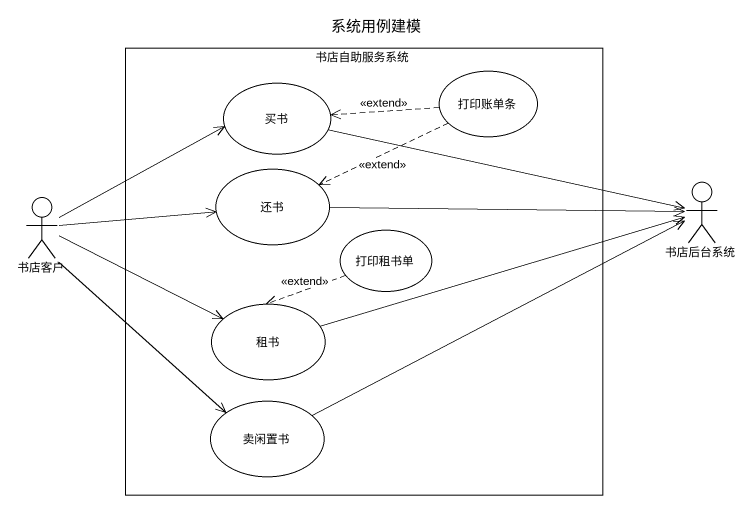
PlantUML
@startuml
title 系统用例建模
rectangle 书店自助服务系统 {
  usecase 打印账单条
  usecase 买书
  usecase 还书
  usecase 打印租书单
  usecase 租书
  usecase 卖闲置书
}
actor 书店客户
actor 书店后台系统
打印账单条 .left.> 买书 : <<extend>>
打印账单条 .left.> 还书 : <<extend>>
买书 -right-> 书店后台系统
还书 -right-> 书店后台系统
书店客户 -right-> 买书
书店客户 -right-> 还书
书店客户 -right-> 租书
书店客户 --> 卖闲置书
打印租书单 ..> 租书 : <<extend>>
租书 -right-> 书店后台系统
卖闲置书 -right-> 书店后台系统
@enduml
